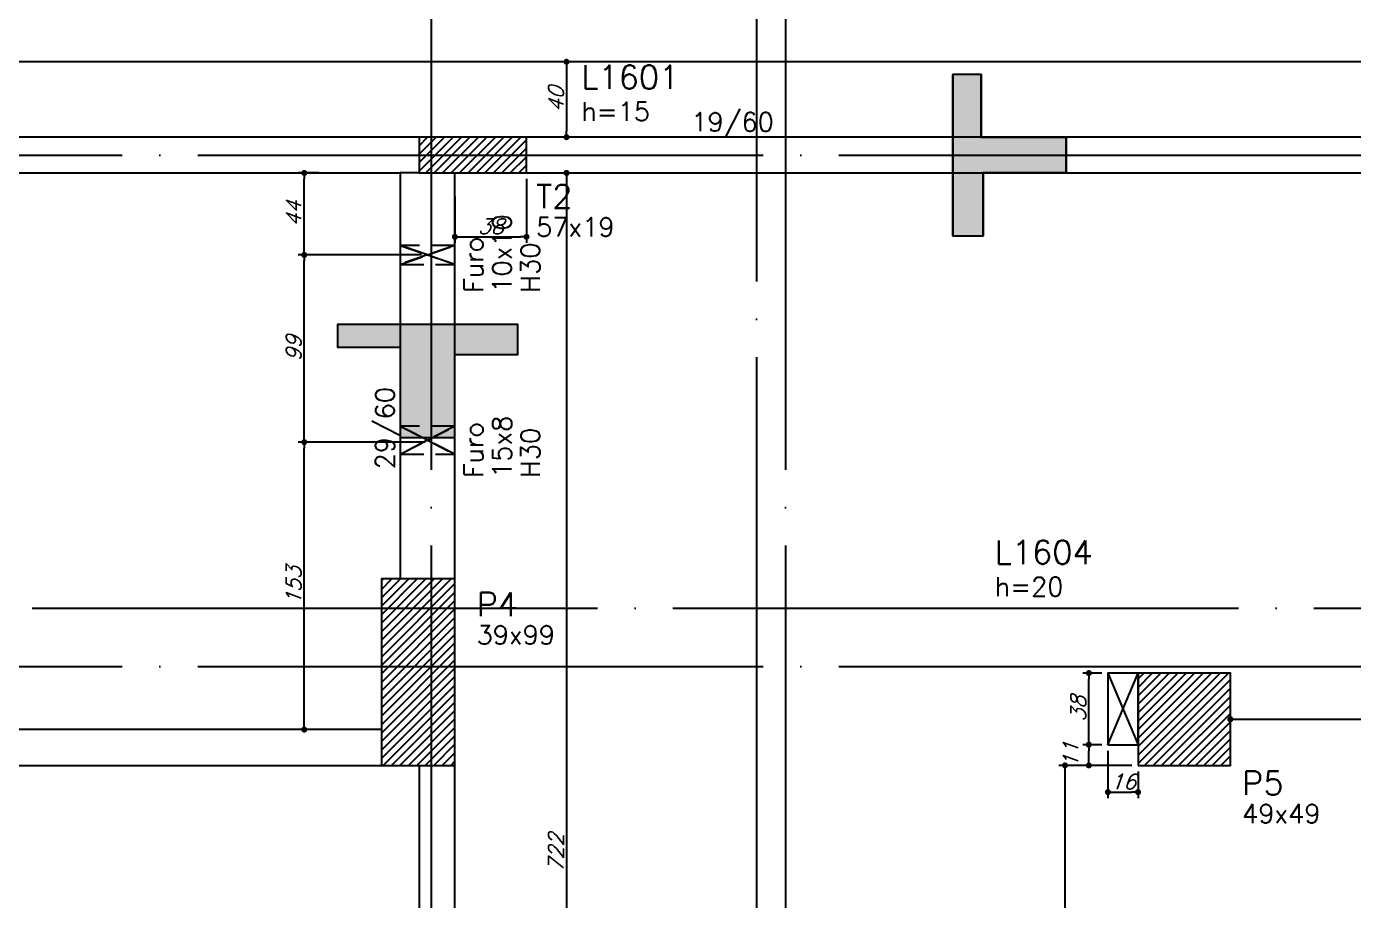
# Model space of a CAD drawing. Header units: millimetres. Extents: x -2368 to 4502, y -2283 to 2217.
# Drawn here: x 1843 to 2547, y 1219 to 1683 of the extents above; entities that cross this region are included whole.
import ezdxf
from ezdxf.enums import TextEntityAlignment as Align

# ---------------------------------------------------------------- set-up
doc = ezdxf.new("R2010")
doc.units = ezdxf.units.MM
doc.header["$LTSCALE"] = 50
doc.linetypes.add('EIXO', pattern=[6.8, 6, -0.4, 0, -0.4])
doc.linetypes.add('HIDDEN', pattern=[0.375, 0.25, -0.125])
for name, color, linetype in [('F-CORTE', 4, 'Continuous'), ('F-COTAS', 106, 'Continuous'), ('F-COTAS-FUROS', 50, 'Continuous'), ('F-COTAS-FUROS VIGA', 50, 'Continuous'), ('F-EIXO', 12, 'EIXO'), ('F-FURO-PAREDE', 2, 'HIDDEN'), ('F-FURO-PAREDE-TEXTOS', 2, 'Continuous'), ('F-LAJES', 3, 'Continuous'), ('F-LAJES-DIM', 2, 'Continuous'), ('F-LAJES-NOME', 4, 'Continuous'), ('F-PILARES-DIM', 172, 'Continuous'), ('F-PILARES-HACH', 174, 'Continuous'), ('F-PILARES-NOME', 170, 'Continuous'), ('F-PILARES-S', 170, 'Continuous'), ('F-SOLIDO-CORTE', 71, 'Continuous'), ('F-TEXTO', 6, 'Continuous'), ('F-VIGAS', 3, 'Continuous'), ('F-VIGAS-DIM', 2, 'Continuous'), ('F-VÃO', 1, 'Continuous')]:
    doc.layers.add(name, color=color, linetype=linetype)
doc.styles.add('CP-TEXT-INCL', font='romans.shx', dxfattribs={"oblique": 20})
doc.styles.add('MCP', font='romans.shx')
doc.styles.add('ROMANS', font='romans.shx')
doc.dimstyles.new('CP-COTAS-50', dxfattribs={"dimscale": 0.64, "dimtxt": 12.5, "dimasz": 5, "dimexe": 5, "dimexo": 5, "dimgap": 2.5, "dimtad": 1, "dimdec": 1, "dimdsep": 46, "dimtxsty": 'CP-TEXT-INCL', "dimblk1": 'DOT', "dimblk2": 'DOT', "dimsah": 1, "dimcen": 9, "dimclrd": 256, "dimclre": 256, "dimclrt": 256, "dimadec": 0, "dimazin": 0, "dimtfac": 1, "dimtdec": 1, "dimtmove": 2, "dimatfit": 3, "dimldrblk": 'DOT', "dimfxl": 0, "dimtolj": 1, "dimarcsym": 0})

# ---------------------------------------------------------------- blocks, each defined once
blk = doc.blocks.new('*U12')
at = {"layer": 'F-EIXO'}
blk.add_line((0, 0), (4857.5, 0), dxfattribs=at)
at = {"layer": 'F-TEXTO', "style": 'ROMANS'}
blk.add_attdef('EIXO', text='', height=17.5, dxfattribs=at).set_placement((-28.21, 0), align=Align.MIDDLE_CENTER)
blk = doc.blocks.new('*U13')
at = {"layer": 'F-EIXO'}
blk.add_line((0, 0), (4945.5, 0), dxfattribs=at)
at = {"layer": 'F-TEXTO', "style": 'ROMANS'}
blk.add_attdef('EIXO', text='', height=17.5, dxfattribs=at).set_placement((-28.21, 0), align=Align.MIDDLE_CENTER)
blk = doc.blocks.new('*U17')
at = {"layer": 'F-EIXO'}
blk.add_line((0, 0), (0, -2728.58), dxfattribs=at)
at = {"layer": 'F-TEXTO', "style": 'ROMANS'}
blk.add_attdef('EIXO', text='', height=17.5, rotation=360, dxfattribs=at).set_placement((0, 28.21), align=Align.MIDDLE_CENTER)
blk = doc.blocks.new('*U22')
at = {"layer": 'F-EIXO'}
blk.add_line((0, 0), (0, -2828.58), dxfattribs=at)
at = {"layer": 'F-TEXTO', "style": 'ROMANS'}
blk.add_attdef('EIXO', text='', height=17.5, rotation=360, dxfattribs=at).set_placement((0, 28.21), align=Align.MIDDLE_CENTER)
blk = doc.blocks.new('_DOT')
at = {"color": 0, "linetype": 'ByBlock'}
blk.add_line((-0.5, 0), (-1, 0), dxfattribs=at)
at = {"color": 0, "linetype": 'ByBlock', "const_width": 0.5}
blk.add_lwpolyline([(-0.25, 0, 1), (0.25, 0, 1)], format="xyb", close=True, dxfattribs=at)
blk = doc.blocks.new('*D111')
at = {"layer": 'DEFPOINTS', "color": 0, "transparency": 16777216}
for p in [(2129.26, 1664.5), (2129.26, 1624.5), (2129.26, 1624.5)]:
    blk.add_point(p, dxfattribs=at)
at = {"layer": 'F-COTAS', "lineweight": -2, "transparency": 16777216}
blk.add_line((2129.26, 1661.3), (2129.26, 1627.7), dxfattribs=at)
at = {"layer": 'F-COTAS', "lineweight": -2, "transparency": 16777216, "xscale": 3.2, "yscale": 3.2, "zscale": 3.2}
for p, rotation in [((2129.26, 1664.5), 90), ((2129.26, 1624.5), 270)]:
    blk.add_blockref('_DOT', p, dxfattribs=dict(at, rotation=rotation))
at = {"layer": 'F-COTAS', "transparency": 16777216, "insert": (2123.66, 1644.5), "char_height": 8, "attachment_point": 5, "rotation": 90, "style": 'CP-TEXT-INCL'}
blk.add_mtext('\\A1;40', dxfattribs=at)
blk = doc.blocks.new('*D112')
at = {"layer": 'DEFPOINTS', "color": 0, "transparency": 16777216}
for p in [(2129.26, 1605.5), (2129.26, 883.5), (2129.26, 883.5)]:
    blk.add_point(p, dxfattribs=at)
at = {"layer": 'F-COTAS', "lineweight": -2, "transparency": 16777216}
blk.add_line((2129.26, 1602.3), (2129.26, 886.7), dxfattribs=at)
at = {"layer": 'F-COTAS', "lineweight": -2, "transparency": 16777216, "xscale": 3.2, "yscale": 3.2, "zscale": 3.2}
for p, rotation in [((2129.26, 1605.5), 90), ((2129.26, 883.5), 270)]:
    blk.add_blockref('_DOT', p, dxfattribs=dict(at, rotation=rotation))
at = {"layer": 'F-COTAS', "transparency": 16777216, "insert": (2123.66, 1244.5), "char_height": 8, "attachment_point": 5, "rotation": 90, "style": 'CP-TEXT-INCL'}
blk.add_mtext('\\A1;722', dxfattribs=at)
blk = doc.blocks.new('*D125')
at = {"layer": 'DEFPOINTS', "color": 0, "transparency": 16777216}
for p in [(2432.5, 1291), (2393.75, 883.5), (2457.07, 883.5)]:
    blk.add_point(p, dxfattribs=at)
at = {"layer": 'F-COTAS', "lineweight": -2, "transparency": 16777216}
for p, q in [((2429.3, 1291), (2390.55, 1291)), ((2393.75, 1287.8), (2393.75, 886.7)), ((2453.87, 883.5), (2390.55, 883.5))]:
    blk.add_line(p, q, dxfattribs=at)
at = {"layer": 'F-COTAS', "lineweight": -2, "transparency": 16777216, "xscale": 3.2, "yscale": 3.2, "zscale": 3.2}
for p, rotation in [((2393.75, 1291), 90), ((2393.75, 883.5), 270)]:
    blk.add_blockref('_DOT', p, dxfattribs=dict(at, rotation=rotation))
at = {"layer": 'F-COTAS', "transparency": 16777216, "insert": (2388.15, 1087.25), "char_height": 8, "attachment_point": 5, "rotation": 90, "style": 'CP-TEXT-INCL'}
blk.add_mtext('\\A1;407.5', dxfattribs=at)
blk = doc.blocks.new('*D126')
at = {"layer": 'DEFPOINTS', "color": 0, "transparency": 16777216}
for p in [(2816, 1315.5), (2481.5, 1291), (2816, 1287.5)]:
    blk.add_point(p, dxfattribs=at)
at = {"layer": 'F-COTAS', "lineweight": -2, "transparency": 16777216}
for p, q in [((2481.5, 1294.2), (2481.5, 1318.7)), ((2816, 1290.7), (2816, 1318.7)), ((2484.7, 1315.5), (2812.8, 1315.5))]:
    blk.add_line(p, q, dxfattribs=at)
at = {"layer": 'F-COTAS', "lineweight": -2, "transparency": 16777216, "xscale": 3.2, "yscale": 3.2, "zscale": 3.2, "rotation": 180}
blk.add_blockref('_DOT', (2481.5, 1315.5), dxfattribs=at)
at = {"layer": 'F-COTAS', "lineweight": -2, "transparency": 16777216, "xscale": 3.2, "yscale": 3.2, "zscale": 3.2}
blk.add_blockref('_DOT', (2816, 1315.5), dxfattribs=at)
at = {"layer": 'F-COTAS', "transparency": 16777216, "insert": (2648.75, 1321.1), "char_height": 8, "attachment_point": 5, "style": 'CP-TEXT-INCL'}
blk.add_mtext('\\A1;334.5', dxfattribs=at)
blk = doc.blocks.new('*D130')
at = {"layer": 'DEFPOINTS', "color": 0, "transparency": 16777216}
for p in [(2108, 1605.5), (2070, 1596.26), (2108, 1571.61)]:
    blk.add_point(p, dxfattribs=at)
at = {"layer": 'F-COTAS', "lineweight": -2, "transparency": 16777216}
for p, q in [((2108, 1602.3), (2108, 1568.41)), ((2070, 1593.06), (2070, 1568.41)), ((2073.2, 1571.61), (2104.8, 1571.61))]:
    blk.add_line(p, q, dxfattribs=at)
at = {"layer": 'F-COTAS', "lineweight": -2, "transparency": 16777216, "xscale": 3.2, "yscale": 3.2, "zscale": 3.2, "rotation": 180}
blk.add_blockref('_DOT', (2070, 1571.61), dxfattribs=at)
at = {"layer": 'F-COTAS', "lineweight": -2, "transparency": 16777216, "xscale": 3.2, "yscale": 3.2, "zscale": 3.2}
blk.add_blockref('_DOT', (2108, 1571.61), dxfattribs=at)
at = {"layer": 'F-COTAS', "transparency": 16777216, "insert": (2089, 1577.21), "char_height": 8, "attachment_point": 5, "style": 'CP-TEXT-INCL'}
blk.add_mtext('\\A1;38', dxfattribs=at)
blk = doc.blocks.new('*D176')
at = {"layer": 'DEFPOINTS', "color": 0, "transparency": 16777216}
for p in [(2835, 1741.136394), (2835, 1624.5), (-1200, 1438)]:
    blk.add_point(p, dxfattribs=at)
at = {"layer": 'F-COTAS', "lineweight": -2, "transparency": 16777216}
for p, q in [((-1200, 1441.2), (-1200, 1744.336394)), ((-1196.8, 1741.136394), (2831.8, 1741.136394)), ((2835, 1627.7), (2835, 1744.336394))]:
    blk.add_line(p, q, dxfattribs=at)
at = {"layer": 'F-COTAS', "lineweight": -2, "transparency": 16777216, "xscale": 3.2, "yscale": 3.2, "zscale": 3.2, "rotation": 180}
blk.add_blockref('_DOT', (-1200, 1741.136394), dxfattribs=at)
at = {"layer": 'F-COTAS', "lineweight": -2, "transparency": 16777216, "xscale": 3.2, "yscale": 3.2, "zscale": 3.2}
blk.add_blockref('_DOT', (2835, 1741.136394), dxfattribs=at)
at = {"layer": 'F-COTAS', "transparency": 16777216, "insert": (817.5, 1746.736394), "char_height": 8, "attachment_point": 5, "style": 'CP-TEXT-INCL'}
blk.add_mtext('\\A1;4035', dxfattribs=at)
blk = doc.blocks.new('*D196')
at = {"layer": 'DEFPOINTS', "color": 0, "transparency": 16777216}
for p in [(2796, 1664.5), (2927.77, 1664.5), (2255, -894.5)]:
    blk.add_point(p, dxfattribs=at)
at = {"layer": 'F-COTAS', "lineweight": -2, "transparency": 16777216}
for p, q in [((2799.2, 1664.5), (2930.97, 1664.5)), ((2927.77, -891.3), (2927.77, 1661.3)), ((2258.2, -894.5), (2930.97, -894.5))]:
    blk.add_line(p, q, dxfattribs=at)
at = {"layer": 'F-COTAS', "lineweight": -2, "transparency": 16777216, "xscale": 3.2, "yscale": 3.2, "zscale": 3.2}
for p, rotation in [((2927.77, 1664.5), 90), ((2927.77, -894.5), 270)]:
    blk.add_blockref('_DOT', p, dxfattribs=dict(at, rotation=rotation))
at = {"layer": 'F-COTAS', "transparency": 16777216, "insert": (2922.17, 385), "char_height": 8, "attachment_point": 5, "rotation": 90, "style": 'CP-TEXT-INCL'}
blk.add_mtext('\\A1;2559', dxfattribs=at)
blk = doc.blocks.new('*U346')
at = {"layer": 'F-VÃO'}
for p, q in [((0, 0), (16, 38)), ((0, 38), (16, 0))]:
    blk.add_line(p, q, dxfattribs=at)
at = {"layer": 'F-VÃO', "color": 3}
blk.add_lwpolyline([(0, 0), (16, 0), (16, 38), (0, 38)], close=True, dxfattribs=at)
blk = doc.blocks.new('*D425')
at = {"layer": 'DEFPOINTS', "color": 0, "transparency": 16777216}
for p in [(2416.5, 1302), (2432.5, 1291), (2432.5, 1276.81)]:
    blk.add_point(p, dxfattribs=at)
at = {"layer": 'F-COTAS-FUROS', "lineweight": -2, "transparency": 16777216}
for p, q in [((2416.5, 1298.8), (2416.5, 1273.61)), ((2432.5, 1287.8), (2432.5, 1273.61)), ((2419.7, 1276.81), (2429.3, 1276.81))]:
    blk.add_line(p, q, dxfattribs=at)
at = {"layer": 'F-COTAS-FUROS', "lineweight": -2, "transparency": 16777216, "xscale": 3.2, "yscale": 3.2, "zscale": 3.2, "rotation": 180}
blk.add_blockref('_DOT', (2416.5, 1276.81), dxfattribs=at)
at = {"layer": 'F-COTAS-FUROS', "lineweight": -2, "transparency": 16777216, "xscale": 3.2, "yscale": 3.2, "zscale": 3.2}
blk.add_blockref('_DOT', (2432.5, 1276.81), dxfattribs=at)
at = {"layer": 'F-COTAS-FUROS', "transparency": 16777216, "insert": (2424.5, 1282.41), "char_height": 8, "attachment_point": 5, "style": 'CP-TEXT-INCL'}
blk.add_mtext('\\A1;16', dxfattribs=at)
blk = doc.blocks.new('*D426')
at = {"layer": 'DEFPOINTS', "color": 0, "transparency": 16777216}
for p in [(2406.41, 1302), (2416.5, 1302), (2432.5, 1291)]:
    blk.add_point(p, dxfattribs=at)
at = {"layer": 'F-COTAS-FUROS', "lineweight": -2, "transparency": 16777216}
for p, q in [((2413.3, 1302), (2403.21, 1302)), ((2406.41, 1294.2), (2406.41, 1298.8)), ((2429.3, 1291), (2403.21, 1291))]:
    blk.add_line(p, q, dxfattribs=at)
at = {"layer": 'F-COTAS-FUROS', "lineweight": -2, "transparency": 16777216, "xscale": 3.2, "yscale": 3.2, "zscale": 3.2}
for p, rotation in [((2406.41, 1302), 90), ((2406.41, 1291), 270)]:
    blk.add_blockref('_DOT', p, dxfattribs=dict(at, rotation=rotation))
at = {"layer": 'F-COTAS-FUROS', "transparency": 16777216, "insert": (2396.81, 1296.5), "char_height": 8, "attachment_point": 5, "rotation": 90, "style": 'CP-TEXT-INCL'}
blk.add_mtext('\\A1;11', dxfattribs=at)
blk = doc.blocks.new('*D427')
at = {"layer": 'DEFPOINTS', "color": 0, "transparency": 16777216}
for p in [(2406.41, 1340), (2416.5, 1340), (2416.5, 1302)]:
    blk.add_point(p, dxfattribs=at)
at = {"layer": 'F-COTAS-FUROS', "lineweight": -2, "transparency": 16777216}
for p, q in [((2413.3, 1340), (2403.21, 1340)), ((2406.41, 1305.2), (2406.41, 1336.8)), ((2413.3, 1302), (2403.21, 1302))]:
    blk.add_line(p, q, dxfattribs=at)
at = {"layer": 'F-COTAS-FUROS', "lineweight": -2, "transparency": 16777216, "xscale": 3.2, "yscale": 3.2, "zscale": 3.2}
for p, rotation in [((2406.41, 1340), 90), ((2406.41, 1302), 270)]:
    blk.add_blockref('_DOT', p, dxfattribs=dict(at, rotation=rotation))
at = {"layer": 'F-COTAS-FUROS', "transparency": 16777216, "insert": (2400.81, 1321), "char_height": 8, "attachment_point": 5, "rotation": 90, "style": 'CP-TEXT-INCL'}
blk.add_mtext('\\A1;38', dxfattribs=at)
blk = doc.blocks.new('*D472')
at = {"layer": 'DEFPOINTS', "color": 0, "linetype": 'Continuous', "transparency": 16777216}
for p in [(1990.08, 1462.6), (2057.5, 1462.6), (2022.12, 1310)]:
    blk.add_point(p, dxfattribs=at)
at = {"layer": 'F-COTAS-FUROS VIGA', "linetype": 'Continuous', "lineweight": -2, "transparency": 16777216}
for p, q in [((2054.3, 1462.6), (1986.88, 1462.6)), ((1990.08, 1313.2), (1990.08, 1459.4)), ((2018.92, 1310), (1986.88, 1310))]:
    blk.add_line(p, q, dxfattribs=at)
at = {"layer": 'F-COTAS-FUROS VIGA', "linetype": 'Continuous', "lineweight": -2, "transparency": 16777216, "xscale": 3.2, "yscale": 3.2, "zscale": 3.2}
for p, rotation in [((1990.08, 1462.6), 90), ((1990.08, 1310), 270)]:
    blk.add_blockref('_DOT', p, dxfattribs=dict(at, rotation=rotation))
at = {"layer": 'F-COTAS-FUROS VIGA', "linetype": 'Continuous', "transparency": 16777216, "insert": (1984.48, 1386.3), "char_height": 8, "attachment_point": 5, "rotation": 90, "style": 'CP-TEXT-INCL'}
blk.add_mtext('\\A1;153', dxfattribs=at)
blk = doc.blocks.new('*D473')
at = {"layer": 'DEFPOINTS', "color": 0, "linetype": 'Continuous', "transparency": 16777216}
for p in [(1990.08, 1561.99), (2055.5, 1561.99), (2010.23, 1462.6)]:
    blk.add_point(p, dxfattribs=at)
at = {"layer": 'F-COTAS-FUROS VIGA', "linetype": 'Continuous', "lineweight": -2, "transparency": 16777216}
for p, q in [((2052.3, 1561.99), (1986.88, 1561.99)), ((1990.08, 1465.8), (1990.08, 1558.79)), ((2007.03, 1462.6), (1986.88, 1462.6))]:
    blk.add_line(p, q, dxfattribs=at)
at = {"layer": 'F-COTAS-FUROS VIGA', "linetype": 'Continuous', "lineweight": -2, "transparency": 16777216, "xscale": 3.2, "yscale": 3.2, "zscale": 3.2}
for p, rotation in [((1990.08, 1561.99), 90), ((1990.08, 1462.6), 270)]:
    blk.add_blockref('_DOT', p, dxfattribs=dict(at, rotation=rotation))
at = {"layer": 'F-COTAS-FUROS VIGA', "linetype": 'Continuous', "transparency": 16777216, "insert": (1984.48, 1512.29), "char_height": 8, "attachment_point": 5, "rotation": 90, "style": 'CP-TEXT-INCL'}
blk.add_mtext('\\A1;99', dxfattribs=at)
blk = doc.blocks.new('*D474')
at = {"layer": 'DEFPOINTS', "color": 0, "linetype": 'Continuous', "transparency": 16777216}
for p in [(1990.08, 1605.5), (2000.93, 1605.5), (2000.93, 1561.99)]:
    blk.add_point(p, dxfattribs=at)
at = {"layer": 'F-COTAS-FUROS VIGA', "linetype": 'Continuous', "lineweight": -2, "transparency": 16777216}
for p, q in [((1997.73, 1605.5), (1986.88, 1605.5)), ((1990.08, 1565.19), (1990.08, 1602.3)), ((1997.73, 1561.99), (1986.88, 1561.99))]:
    blk.add_line(p, q, dxfattribs=at)
at = {"layer": 'F-COTAS-FUROS VIGA', "linetype": 'Continuous', "lineweight": -2, "transparency": 16777216, "xscale": 3.2, "yscale": 3.2, "zscale": 3.2}
for p, rotation in [((1990.08, 1605.5), 90), ((1990.08, 1561.99), 270)]:
    blk.add_blockref('_DOT', p, dxfattribs=dict(at, rotation=rotation))
at = {"layer": 'F-COTAS-FUROS VIGA', "linetype": 'Continuous', "transparency": 16777216, "insert": (1984.48, 1583.74), "char_height": 8, "attachment_point": 5, "rotation": 90, "style": 'CP-TEXT-INCL'}
blk.add_mtext('\\A1;44', dxfattribs=at)

msp = doc.modelspace()

# ---------------------------------------------------------------- hatches: boundary and pattern name
at = {"layer": 'F-COTAS'}
h = msp.add_hatch(dxfattribs=at)
h.set_pattern_fill('ANSI32', color=256)
h.paths.add_polyline_path([(2136.387, 1647.021), (2192.637, 1647.021), (2192.637, 1665.771), (2136.387, 1665.771)], flags=9)
h = msp.add_hatch(dxfattribs=at)
h.set_pattern_fill('ANSI32', color=256)
h.paths.add_polyline_path([(2136.536, 1630.646), (2178.679, 1630.646), (2178.679, 1645.646), (2136.536, 1645.646)], flags=9)
h = msp.add_hatch(dxfattribs=at)
h.set_pattern_fill('ANSI32', color=256)
h.paths.add_polyline_path([(2194.548, 1620.482), (2246.452, 1620.482), (2246.452, 1643.339), (2194.548, 1643.339)], flags=9)
h = msp.add_hatch(dxfattribs=at)
h.set_pattern_fill('ANSI32', color=256)
h.paths.add_polyline_path([(2110.579, 1583.646), (2135.876, 1583.646), (2135.876, 1602.396), (2110.579, 1602.396)], flags=9)
h = msp.add_hatch(dxfattribs=at)
h.set_pattern_fill('ANSI32', color=256)
h.paths.add_polyline_path([(2112.037, 1569.271), (2159.894, 1569.271), (2159.894, 1584.271), (2112.037, 1584.271)], flags=9)
h = msp.add_hatch(dxfattribs=at)
h.set_pattern_fill('ANSI32', color=256)
h.paths.add_polyline_path([(2045.018, 1445.78), (2045.018, 1499.113), (2022.161, 1499.113), (2022.161, 1445.78)], flags=9)
h = msp.add_hatch(dxfattribs=at)
h.set_pattern_fill('ANSI32', color=256)
h.paths.add_polyline_path([(2355.734, 1394.773), (2416.151, 1394.773), (2416.151, 1413.523), (2355.734, 1413.523)], flags=9)
h = msp.add_hatch(dxfattribs=at)
h.set_pattern_fill('ANSI32', color=256)
h.paths.add_polyline_path([(2355.883, 1378.398), (2398.026, 1378.398), (2398.026, 1393.398), (2355.883, 1393.398)], flags=9)
h = msp.add_hatch(dxfattribs=at)
h.set_pattern_fill('ANSI32', color=256)
h.paths.add_polyline_path([(2080.806, 1367.167), (2107.889, 1367.167), (2107.889, 1385.917), (2080.806, 1385.917)], flags=9)
h = msp.add_hatch(dxfattribs=at)
h.set_pattern_fill('ANSI32', color=256)
h.paths.add_polyline_path([(2080.479, 1352.792), (2128.336, 1352.792), (2128.336, 1367.792), (2080.479, 1367.792)], flags=9)
h = msp.add_hatch(dxfattribs=at)
h.set_pattern_fill('ANSI32', color=256)
h.paths.add_polyline_path([(2487.006, 1272.25), (2513.494, 1272.25), (2513.494, 1291), (2487.006, 1291)], flags=9)
h = msp.add_hatch(dxfattribs=at)
h.set_pattern_fill('ANSI32', color=256)
h.paths.add_polyline_path([(2486.679, 1257.875), (2534.536, 1257.875), (2534.536, 1272.875), (2486.679, 1272.875)], flags=9)
at = {"layer": 'F-PILARES-HACH', "linetype": 'Continuous'}
h = msp.add_hatch(dxfattribs=at)
h.set_pattern_fill('ANSI31', color=256, style=0)
h.paths.add_polyline_path([(2051, 1605.5), (2108, 1605.5), (2108, 1624.5), (2051, 1624.5)], flags=16)
h = msp.add_hatch(dxfattribs=at)
h.set_pattern_fill('ANSI31', color=256, style=0)
h.paths.add_polyline_path([(2031, 1291), (2070, 1291), (2070, 1390), (2031, 1390)], flags=16)
h = msp.add_hatch(dxfattribs=at)
h.set_pattern_fill('ANSI31', color=256, style=0)
h.paths.add_polyline_path([(2432.5, 1291), (2481.5, 1291), (2481.5, 1340), (2432.5, 1340)], flags=16)
at = {"layer": 'F-SOLIDO-CORTE', "linetype": 'Continuous'}
for points in [[(2394.309, 1605.5), (2394.309, 1624.5), (2349.309, 1624.5), (2349.309, 1657.85), (2334.309, 1657.85), (2334.309, 1605.5), (2334.309, 1572.15), (2350.309, 1572.15), (2350.309, 1605.5)], [(2394.309, 1605.5), (2394.309, 1624.5), (2349.309, 1624.5), (2349.309, 1657.85), (2334.309, 1657.85), (2334.309, 1605.5), (2334.309, 1572.15), (2350.309, 1572.15), (2350.309, 1605.5)], [(2041, 1465.071), (2070, 1465.071), (2070, 1509.071), (2103.35, 1509.071), (2103.35, 1525.071), (2041, 1525.071), (2007.65, 1525.071), (2007.65, 1513.071), (2041, 1513.071)]]:
    msp.add_hatch(color=256, dxfattribs=at).paths.add_polyline_path(points, flags=16)

# ---------------------------------------------------------------- linework, layer by layer
at = {"layer": 'F-CORTE', "linetype": 'Continuous'}
for p, q in [((2334.309, 1605.5), (2334.309, 1657.85)), ((2334.309, 1657.85), (2334.309, 1605.5)), ((2349.309, 1624.5), (2349.309, 1657.85)), ((2349.309, 1657.85), (2349.309, 1624.5)), ((2394.309, 1624.5), (2349.309, 1624.5)), ((2349.309, 1624.5), (2394.309, 1624.5)), ((2394.309, 1605.5), (2394.309, 1624.5)), ((2394.309, 1624.5), (2394.309, 1605.5)), ((2334.309, 1572.15), (2334.309, 1605.5)), ((2334.309, 1605.5), (2334.309, 1572.15)), ((2394.309, 1605.5), (2350.309, 1605.5)), ((2350.309, 1605.5), (2350.309, 1572.15)), ((2350.309, 1572.15), (2350.309, 1605.5)), ((2350.309, 1605.5), (2394.309, 1605.5)), ((2041, 1525.071), (2007.65, 1525.071)), ((2103.35, 1525.071), (2041, 1525.071)), ((2007.65, 1513.071), (2041, 1513.071)), ((2041, 1513.071), (2041, 1465.071)), ((2070, 1465.071), (2070, 1509.071)), ((2070, 1509.071), (2103.35, 1509.071)), ((2041, 1465.071), (2070, 1465.071))]:
    msp.add_line(p, q, dxfattribs=at)
at = {"layer": 'F-FURO-PAREDE'}
for points in [[(2055.5, 1561.985), (2070, 1556.985), (2070, 1566.985), (2055.5, 1561.985), (2070, 1566.985), (2041, 1566.985), (2055.5, 1561.985), (2041, 1566.985), (2041, 1556.985), (2055.5, 1561.985), (2041, 1556.985), (2070, 1556.985), (2055.5, 1561.985)], [(2055.5, 1463.633), (2070, 1456.133), (2070, 1471.133), (2055.5, 1463.633), (2070, 1471.133), (2041, 1471.133), (2055.5, 1463.633), (2041, 1471.133), (2041, 1456.133), (2055.5, 1463.633), (2041, 1456.133), (2070, 1456.133), (2055.5, 1463.633)]]:
    msp.add_lwpolyline(points, dxfattribs=at)
at = {"layer": 'F-LAJES', "linetype": 'Continuous'}
msp.add_line((2796, 1664.5), (1323, 1664.5), dxfattribs=at)
at = {"layer": 'F-PILARES-S', "linetype": 'Continuous'}
for points in [[(2051, 1605.5), (2108, 1605.5), (2108, 1624.5), (2051, 1624.5), (2051, 1605.5)], [(2031, 1291), (2070, 1291), (2070, 1390), (2031, 1390), (2031, 1291)], [(2432.5, 1291), (2481.5, 1291), (2481.5, 1340), (2432.5, 1340), (2432.5, 1291)]]:
    msp.add_lwpolyline(points, dxfattribs=at)
at = {"layer": 'F-SOLIDO-CORTE'}
msp.add_lwpolyline([(2394.309, 1605.5), (2394.309, 1624.5), (2349.309, 1624.5), (2349.309, 1657.85), (2334.309, 1657.85), (2334.309, 1605.5), (2334.309, 1572.15), (2350.309, 1572.15), (2350.309, 1605.5), (2394.309, 1605.5)], dxfattribs=at)
msp.add_lwpolyline([(2394.309, 1605.5), (2394.309, 1624.5), (2349.309, 1624.5), (2349.309, 1657.85), (2334.309, 1657.85), (2334.309, 1605.5), (2334.309, 1572.15), (2350.309, 1572.15), (2350.309, 1605.5), (2394.309, 1605.5)], dxfattribs=at)
at = {"layer": 'F-SOLIDO-CORTE', "linetype": 'Continuous'}
msp.add_lwpolyline([(2041, 1465.071), (2070, 1465.071), (2070, 1509.071), (2103.35, 1509.071), (2103.35, 1525.071), (2041, 1525.071), (2007.65, 1525.071), (2007.65, 1513.071), (2041, 1513.071), (2041, 1465.071)], dxfattribs=at)
at = {"layer": 'F-VIGAS'}
for points in [[(2051, 1624.5), (1338, 1624.5)], [(2781, 1624.5), (2108, 1624.5)], [(1338, 1605.5), (2041, 1605.5)], [(2041, 1605.5), (2041, 1390)], [(2051, 1605.5), (2041, 1605.5)], [(2070, 1390), (2070, 1605.5)], [(2108, 1605.5), (2781, 1605.5)], [(2031, 1310), (1524, 1310)], [(1524, 1291), (2031, 1291)], [(2051, 1291), (2051, 883.5)], [(2070, 883.5), (2070, 1291)]]:
    msp.add_lwpolyline(points, dxfattribs=at)

# ---------------------------------------------------------------- block references
at = {"layer": 'F-EIXO', "linetype": 'Continuous'}
for name, p in [('*U22', (2230, 1847.82)), ('*U17', (2057.5, 1747.82)), ('*U17', (2245.5, 1747.82)), ('*U12', (-1807.517, 1615)), ('*U13', (-1895.471, 1374.5)), ('*U12', (-1807.517, 1343.5))]:
    msp.add_blockref(name, p, dxfattribs=at)
at = {"layer": 'F-VÃO'}
msp.add_blockref('*U346', (2416.5, 1302), dxfattribs=at)

# ---------------------------------------------------------------- texts
at = {"layer": 'F-FURO-PAREDE-TEXTOS', "linetype": 'Continuous', "style": 'MCP'}
for s, p in [('10x10', (2100, 1541.985)), ('Furo', (2085, 1541.985)), ('H30', (2115, 1541.985)), ('Furo', (2085, 1443.633)), ('15x8', (2100, 1443.633)), ('H30', (2115, 1443.633))]:
    msp.add_text(s, height=10, rotation=90, dxfattribs=at).set_placement(p)
at = {"layer": 'F-LAJES-DIM', "linetype": 'Continuous', "style": 'MCP'}
for s, p in [('h=15', (2137.131, 1633.146)), ('h=20', (2356.478, 1380.898))]:
    msp.add_text(s, height=10, dxfattribs=at).set_placement(p)
at = {"layer": 'F-LAJES-NOME', "linetype": 'Continuous', "style": 'MCP'}
for s, p in [('L1601', (2137.131, 1650.146)), ('L1604', (2356.478, 1397.898))]:
    msp.add_text(s, height=12.5, dxfattribs=at).set_placement(p)
at = {"layer": 'F-PILARES-DIM', "linetype": 'Continuous', "style": 'MCP'}
for s, p in [('57x19', (2113.108, 1571.771)), ('39x99', (2081.55, 1355.292)), ('49x49', (2487.75, 1260.375))]:
    msp.add_text(s, height=10, dxfattribs=at).set_placement(p)
at = {"layer": 'F-PILARES-NOME', "linetype": 'Continuous', "style": 'MCP'}
for s, p in [('T2', (2113.108, 1586.771)), ('P4', (2081.55, 1370.292)), ('P5', (2487.75, 1275.375))]:
    msp.add_text(s, height=12.5, dxfattribs=at).set_placement(p)
at = {"layer": 'F-VIGAS-DIM', "linetype": 'Continuous', "style": 'MCP'}
msp.add_text('19/60', height=10, dxfattribs=at).set_placement((2195.5, 1627.625))
msp.add_text('29/60', height=10, rotation=90, dxfattribs=at).set_placement((2037.875, 1448.161))

# ---------------------------------------------------------------- dimensions: what is measured, and where the dimension line sits
at = {"layer": 'F-COTAS'}
for base, p1, p2, picture, middle in [((2835, 1741.136), (-1200, 1438), (2835, 1624.5), '*D176', (817.5, 1746.736)), ((2108, 1571.607), (2070, 1596.264), (2108, 1605.5), '*D130', (2089, 1577.207)), ((2816, 1315.5), (2481.5, 1291), (2816, 1287.5), '*D126', (2648.75, 1321.1))]:
    dim = msp.add_linear_dim(base=base, p1=p1, p2=p2, dimstyle='CP-COTAS-50', dxfattribs=at)
    dim.commit()
    dim.dimension.update_dxf_attribs({"geometry": picture, "text_midpoint": middle})
dim = msp.add_aligned_dim(p1=(2129.258, 1664.5), p2=(2129.258, 1624.5), distance=0, dimstyle='CP-COTAS-50', dxfattribs=at)
dim.commit()
dim.dimension.update_dxf_attribs({"geometry": '*D111', "text_midpoint": (2123.658, 1644.5)})
for base, p1, p2, picture, middle in [((2927.774, 1664.5), (2255, -894.5), (2796, 1664.5), '*D196', (2922.174, 385)), ((2129.258, 883.5), (2129.258, 1605.5), (2129.258, 883.5), '*D112', (2123.658, 1244.5)), ((2393.752, 883.5), (2432.5, 1291), (2457.068, 883.5), '*D125', (2388.152, 1087.25))]:
    dim = msp.add_linear_dim(base=base, p1=p1, p2=p2, angle=90, dimstyle='CP-COTAS-50', dxfattribs=at)
    dim.commit()
    dim.dimension.update_dxf_attribs({"geometry": picture, "text_midpoint": middle})
at = {"layer": 'F-COTAS-FUROS'}
for base, p1, p2, picture, middle in [((2406.412, 1340), (2416.5, 1302), (2416.5, 1340), '*D427', (2400.812, 1321)), ((2406.412, 1302), (2432.5, 1291), (2416.5, 1302), '*D426', (2396.812, 1296.5))]:
    dim = msp.add_linear_dim(base=base, p1=p1, p2=p2, angle=90, dimstyle='CP-COTAS-50', override={"dimfxl": 7.5}, dxfattribs=at)
    dim.commit()
    dim.dimension.update_dxf_attribs({"geometry": picture, "text_midpoint": middle})
dim = msp.add_linear_dim(base=(2432.5, 1276.809), p1=(2416.5, 1302), p2=(2432.5, 1291), dimstyle='CP-COTAS-50', override={"dimfxl": 7.5}, dxfattribs=at)
dim.commit()
dim.dimension.update_dxf_attribs({"geometry": '*D425', "text_midpoint": (2424.5, 1282.409)})
at = {"layer": 'F-COTAS-FUROS VIGA', "linetype": 'Continuous'}
for base, p1, p2, picture, middle in [((1990.079, 1605.5), (2000.93, 1561.985), (2000.93, 1605.5), '*D474', (1984.479, 1583.743)), ((1990.079, 1561.985), (2010.232, 1462.599), (2055.5, 1561.985), '*D473', (1984.479, 1512.292)), ((1990.079, 1462.599), (2022.117, 1310), (2057.5, 1462.599), '*D472', (1984.479, 1386.299))]:
    dim = msp.add_linear_dim(base=base, p1=p1, p2=p2, angle=90, dimstyle='CP-COTAS-50', override={"dimdec": 0, "dimfxl": 7.5}, dxfattribs=at)
    dim.commit()
    dim.dimension.update_dxf_attribs({"geometry": picture, "text_midpoint": middle})

doc.saveas('drawing.dxf')
